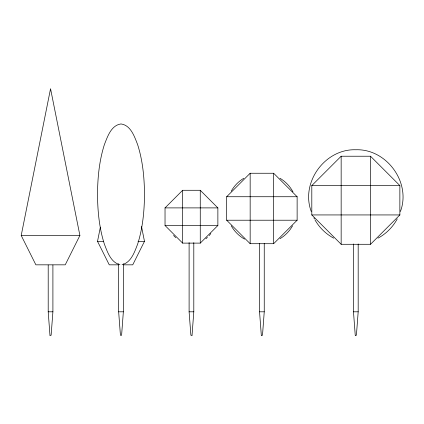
<?xml version="1.0" encoding="UTF-8"?>
<svg xmlns="http://www.w3.org/2000/svg" width="424" height="424" viewBox="0 0 424 424"><rect width="100%" height="100%" fill="white"/><g stroke="black" fill="none" stroke-linecap="round" stroke-linejoin="round"><path stroke-width="0.64" d="M123.352 263.739L123.352 311.804L121.593 335.289L120.437 335.289L118.656 311.804L118.656 263.739M192.04 335.289L193.8 311.804L193.8 242.671M264.247 243.328L264.247 311.804L262.488 335.289L261.338 335.289M21.211 235.484L50.551 88.711L79.898 235.484L65.232 264.836L35.876 264.836L21.2 235.484L79.908 235.484M118.508 264.836L109.26 264.836L97.52 241.351L100.366 227.163M400.431 211.47C411.354 182.5 386.55 148.638 355.831 149.767C325.118 148.638 300.314 182.5 311.237 211.47M141.515 226.517L144.478 241.351L132.744 264.836L123.501 264.836M397.256 218.874C392.916 227.02 386.116 233.82 377.975 238.156M231.255 191.118C234.233 185.845 238.595 181.371 243.795 178.266M292.549 225.838C289.571 231.112 285.204 235.585 280.01 238.691M210.781 233.555L210.018 234.594M209.202 235.59L209.62 235.097M165.031 207.893L182.649 190.281L200.261 190.281L217.872 207.893L217.872 225.504L200.261 243.116L182.649 243.116L165.031 225.504L165.031 207.893L217.872 207.893M226.676 196.736L250.16 173.252L273.644 173.252L297.129 196.736L297.129 220.22L273.644 243.705L250.16 243.705L226.676 220.22L226.676 196.736L297.129 196.736M311.804 185.579L341.156 156.228L370.512 156.228L399.864 185.579L399.864 214.936L370.512 244.288L341.156 244.288L311.804 214.936L311.804 185.579L399.864 185.579M207.41 237.445L205.942 238.701M122.059 264.693C131.175 262.504 134.567 251.962 137.609 244.203C142.74 228.144 144.372 211.179 144.489 194.388C144.372 177.598 142.74 160.632 137.609 144.573C134.493 136.613 130.825 125.266 121.004 123.941C111.183 125.266 107.516 136.613 104.399 144.573C99.264 160.632 97.631 177.598 97.52 194.388C97.631 211.179 99.264 228.144 104.399 244.203C107.442 251.962 110.828 262.504 119.95 264.693M311.804 214.936L399.864 214.936M226.676 220.22L297.129 220.22M165.031 225.504L217.872 225.504M97.52 241.351L103.626 241.351M137.996 241.351L144.489 241.351M48.204 265.058L48.204 311.804L52.894 311.804M118.662 311.804L123.347 311.804M189.104 242.671L189.104 311.804L193.794 311.804M259.552 243.328L259.552 311.804L264.242 311.804M353.484 243.986L353.484 311.804L358.174 311.804M49.99 335.289L51.119 335.289L52.905 311.804L52.905 265.058M192.014 335.289L190.89 335.289L189.104 311.804M355.27 335.289L356.399 335.289L358.185 311.804L358.185 243.986M333.693 238.156C325.892 234 319.32 227.582 314.968 219.886M244.542 239.125C239.019 236.004 234.371 231.361 231.255 225.838M280.01 178.266C285.453 181.52 289.984 186.279 292.968 191.871M175.361 237.323L175.838 237.758M174.895 236.873L173.586 235.458M313.882 217.851L314.412 218.874M353.484 311.804L355.248 335.289M259.552 311.804L261.317 335.289M48.204 311.804L49.968 335.289M370.512 156.228L370.512 244.288M341.156 156.228L341.156 244.288M273.644 173.252L273.644 243.705M250.16 173.252L250.16 243.705M200.261 190.281L200.261 243.116M182.649 190.281L182.649 243.116"/></g></svg>
